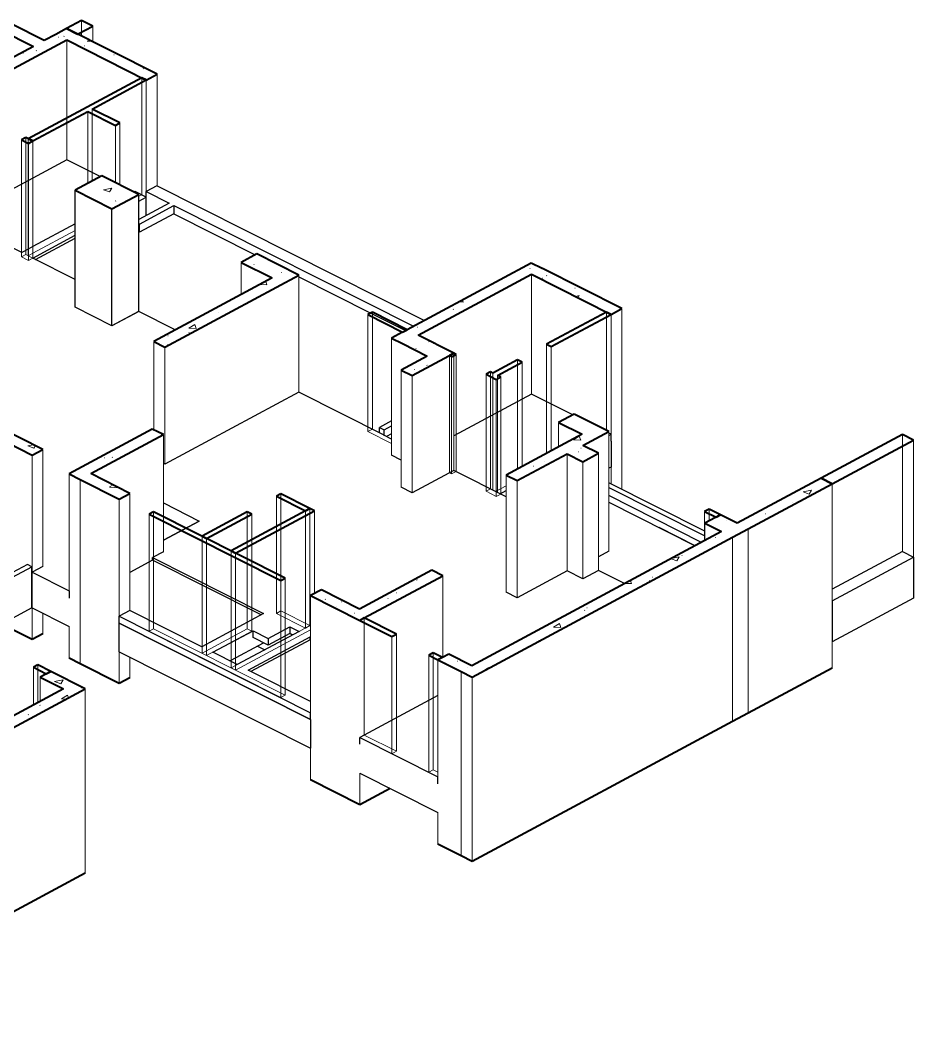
# Model space of a CAD drawing. Header units: millimetres. Extents: x 464749 to 583467, y -95146 to 240958.
# Drawn here: x 564668 to 578592, y -95146 to -79206 of the extents above; entities that cross this region are included whole.
import ezdxf

# ---------------------------------------------------------------- set-up
doc = ezdxf.new("R2010")
doc.units = ezdxf.units.MM
for name, color, linetype, lineweight in [('A-FLOR', 192, 'Continuous', 35), ('A-WALL', 113, 'Continuous', 25), ('A-WALL-PATT', 111, 'Continuous', 25), ('I-WALL', 2, 'Continuous', 25), ('S-BEAM', 12, 'Continuous', 35), ('S-COLS', 52, 'Continuous', 35), ('S-FNDN', 32, 'Continuous', 25)]:
    doc.layers.add(name, color=color, linetype=linetype, lineweight=lineweight)
pattern_1 = [(31.814, (556623.4, -107004.3), (1366.381, -62.228), [108.075, -1188.825]), (357.392, (556623.4, -107004.3), (-264.315, 745.909), [113.983, -1253.814]), (109.512, (556737.2, -107009.5), (1102.065, 683.67), [65.946, -725.408]), (28.481, (556623.4, -106806), (2033.095, -164.13), [168.81, -1856.88]), (102.598, (556792.8, -106819.6), (1780.53, 965.99), [96.5, -1061.49]), (355.384, (556623.4, -106806), (1780.538, 965.965), [169.976, -1869.73]), (11.3, (556813.9, -106855.55), (1137.108, -399.254), [136.022, -1496.243]), (340.653, (556813.9, -106855.55), (463.517, 719.09), [100.43, -1104.733]), (57.195, (556908.6, -106888.8), (1600.622, 319.844), [71.294, -784.24]), (21.773, (556623.38, -107004.3), (23.1661, 330.112), [4.296, -1056.795, -2168.566]), (21.773, (556623.38, -107004.3), (23.1661, 330.112), [-1061.092, 4.296, -1086.089, -1078.18]), (21.773, (556623.38, -107004.3), (23.1661, 330.112), [-2151.477, 4.296, -1073.883]), (3.92, (556623.4, -107004.3), (501.1507, 391.1115), [4.998, -718.179, 4.998, -1678.943]), (3.92, (556623.4, -107004.3), (501.1507, 391.1115), [-728.174, -1200.928, 4.998, -473.018]), (341.653, (556198.57, -107004.3), (1016.9317, -22.37), [4.469, -418.707, 4.469, -3067.788]), (341.653, (556198.57, -107004.3), (1016.9317, -22.37), [-427.645, -1315.84, 4.469, -1747.479]), (334.499, (556008.07, -107004.3), (1110.97, 99.265), [4.108, -501.628, 4.108, -1945.7]), (334.499, (556008.07, -107004.3), (1110.97, 99.265), [-509.844, -801.958, 4.108, -1139.634])]

msp = doc.modelspace()

# ---------------------------------------------------------------- hatches: boundary and pattern name
at = {"layer": 'A-WALL-PATT', "lineweight": 9}
h = msp.add_hatch(dxfattribs=at)
h.set_pattern_fill('FP_103', color=256, style=0, pattern_type=2)
h.set_pattern_definition(pattern_1)
h.paths.add_polyline_path([(566630.4, -80135.2), (566797.1, -80045.3), (565385.9, -79333.4), (565219.5, -79423.4), (566630, -80135)], flags=0)
h = msp.add_hatch(dxfattribs=at)
h.set_pattern_fill('FP_103', color=256, style=0, pattern_type=2)
h.set_pattern_definition(pattern_1)
h.paths.add_polyline_path([(562333.2, -81153.2), (565391.8, -79510.3), (565219.5, -79423.4), (562160.9, -81066.3), (562306.3, -81139.6)], flags=0)
h = msp.add_hatch(dxfattribs=at)
h.set_pattern_fill('FP_103', color=256, style=0, pattern_type=2)
h.set_pattern_definition(pattern_1)
h.paths.add_polyline_path([(568764.7, -83308.3), (569008.3, -83177.5), (568354.8, -82847.8), (568111.3, -82978.7), (568763.2, -83307.6)], flags=0)
h = msp.add_hatch(dxfattribs=at)
h.set_pattern_fill('FP_103', color=256, style=0, pattern_type=2)
h.set_pattern_definition(pattern_1)
h.paths.add_polyline_path([(570624.6, -84246.6), (572804, -83075.7), (572631.9, -82988.9), (570452.2, -84159.7)], flags=0)
h = msp.add_hatch(dxfattribs=at)
h.set_pattern_fill('FP_103', color=256, style=0, pattern_type=2)
h.set_pattern_definition(pattern_1)
h.paths.add_polyline_path([(573876.3, -83790.3), (574043.3, -83700.6), (572804.3, -83075.8), (572637.6, -83165.4), (573876.3, -83790.3)], flags=0)
h = msp.add_hatch(dxfattribs=at)
h.set_pattern_fill('FP_103', color=256, style=0, pattern_type=2)
h.set_pattern_definition(pattern_1)
h.paths.add_polyline_path([(566918.7, -84299.8), (568763.2, -83307.6), (568592.3, -83221.4), (566746.3, -84212.9), (566797.1, -84238.5)], flags=0)
h = msp.add_hatch(dxfattribs=at)
h.set_pattern_fill('FP_103', color=256, style=0, pattern_type=2)
h.set_pattern_definition(pattern_1)
h.paths.add_polyline_path([(571008.8, -84440.4), (571252.4, -84309.6), (570868.2, -84115.8), (570626.2, -84247.4), (570921.8, -84396.5)], flags=0)
h = msp.add_hatch(dxfattribs=at)
h.set_pattern_fill('FP_103', color=256, style=0, pattern_type=2)
h.set_pattern_definition(pattern_1)
h.paths.add_polyline_path([(570775.7, -84745.1), (571424.7, -84396.5), (571252.4, -84309.6), (570603.4, -84658.2), (570745.9, -84730.1)], flags=0)
h = msp.add_hatch(dxfattribs=at)
h.set_pattern_fill('FP_103', color=256, style=0, pattern_type=2)
h.set_pattern_definition(pattern_1)
h.paths.add_polyline_path([(564851.3, -85986.2), (565018.3, -85896.5), (563313.1, -85036.2), (563146.1, -85126), (563314.1, -85210.7)], flags=0)
h = msp.add_hatch(dxfattribs=at)
h.set_pattern_fill('FP_103', color=256, style=0, pattern_type=2)
h.set_pattern_definition(pattern_1)
h.paths.add_polyline_path([(573597.5, -85746.4), (573841.1, -85615.6), (573302.5, -85343.9), (573059, -85474.7), (573587.4, -85741.3)], flags=0)
h = msp.add_hatch(dxfattribs=at)
h.set_pattern_fill('FP_103', color=256, style=0, pattern_type=2)
h.set_pattern_definition(pattern_1)
h.paths.add_polyline_path([(565598, -86363.2), (566896.4, -85665.9), (566724, -85578.9), (565425.6, -86276.3), (565597.6, -86363.1)], flags=0)
h = msp.add_hatch(dxfattribs=at)
h.set_pattern_fill('FP_103', color=256, style=0, pattern_type=2)
h.set_pattern_definition(pattern_1)
h.paths.add_polyline_path([(573191.9, -85964.3), (573597.5, -85746.4), (573425.2, -85659.5), (573019.5, -85877.3), (573191.6, -85964.1)], flags=0)
h = msp.add_hatch(dxfattribs=at)
h.set_pattern_fill('FP_103', color=256, style=0, pattern_type=2)
h.set_pattern_definition(pattern_1)
h.paths.add_polyline_path([(572412.6, -86382.8), (573191.9, -85964.3), (573019.5, -85877.3), (572240.3, -86295.9), (572402.6, -86377.7)], flags=0)
h = msp.add_hatch(dxfattribs=at)
h.set_pattern_fill('FP_103', color=256, style=0, pattern_type=2)
h.set_pattern_definition(pattern_1)
h.paths.add_polyline_path([(573436.3, -86087.3), (573679.9, -85956.5), (573435.7, -85833.3), (573192.1, -85964.1), (573435.7, -86087)], flags=0)
h = msp.add_hatch(dxfattribs=at)
h.set_pattern_fill('FP_103', color=256, style=0, pattern_type=2)
h.set_pattern_definition(pattern_1)
h.paths.add_polyline_path([(566208.7, -86671), (566375.7, -86581.3), (565765.3, -86273.4), (565598.3, -86363.1), (566154.5, -86643.7)], flags=0)
h = msp.add_hatch(dxfattribs=at)
h.set_pattern_fill('FP_103', color=256, style=0, pattern_type=2)
h.set_pattern_definition(pattern_1)
h.paths.add_polyline_path([(571709.2, -89445.9), (575770.1, -87264.7), (575597.8, -87177.7), (571536.8, -89359), (571703.8, -89443.2)], flags=0)
h.paths.add_polyline_path([(576013.7, -87133.8), (577321.8, -86431.2), (577149.5, -86344.3), (575841.3, -87046.9), (575974.2, -87113.9)], flags=0)
h = msp.add_hatch(dxfattribs=at)
h.set_pattern_fill('FP_103', color=256, style=0, pattern_type=2)
h.set_pattern_definition(pattern_1)
h.paths.add_polyline_path([(575770.1, -87264.7), (576013.7, -87133.8), (575582.6, -86916.4), (575339, -87047.2), (575597.8, -87177.7)], flags=0)
h = msp.add_hatch(dxfattribs=at)
h.set_pattern_fill('FP_103', color=256, style=0, pattern_type=2)
h.set_pattern_definition(pattern_1)
h.paths.add_polyline_path([(570124, -88472.3), (571255, -87864.8), (571082.7, -87777.8), (569951.7, -88385.3), (570106, -88463.2)], flags=0)
h = msp.add_hatch(dxfattribs=at)
h.set_pattern_fill('FP_103', color=256, style=0, pattern_type=2)
h.set_pattern_definition(pattern_1)
h.paths.add_polyline_path([(569957, -88562), (570124, -88472.3), (569359.2, -88086.4), (569192.2, -88176.2), (569957, -88562)], flags=0)
h = msp.add_hatch(dxfattribs=at)
h.set_pattern_fill('FP_103', color=256, style=0, pattern_type=2)
h.set_pattern_definition(pattern_1)
h.paths.add_polyline_path([(571536.8, -89359), (571703.8, -89269.2), (571344.8, -89088.1), (571177.7, -89177.8), (571520.6, -89350.8)], flags=0)
h = msp.add_hatch(dxfattribs=at)
h.set_pattern_fill('FP_103', color=256, style=0, pattern_type=2)
h.set_pattern_definition(pattern_1)
h.paths.add_polyline_path([(565511.7, -89718.2), (565678.7, -89628.5), (565140.6, -89357), (564973.5, -89446.7), (565339.3, -89631.2)], flags=0)
h = msp.add_hatch(dxfattribs=at)
h.set_pattern_fill('FP_103', color=256, style=0, pattern_type=2)
h.set_pattern_definition(pattern_1)
h.paths.add_polyline_path([(560758.4, -92270.8), (565511.7, -89718.2), (565339.3, -89631.2), (560586.5, -92184.1), (560758.4, -92270.8)], flags=0)
at = {"layer": 'S-COLS', "lineweight": 9}
h = msp.add_hatch(dxfattribs=at)
h.set_pattern_fill('FP_103', color=256, style=0, pattern_type=2)
h.set_pattern_definition(pattern_1)
h.paths.add_polyline_path([(566095.3, -82142.9), (566512.9, -81918.6), (565938.4, -81628.8), (565520.9, -81853.1), (566065, -82127.6)], flags=0)

# ---------------------------------------------------------------- linework, layer by layer
at = {"layer": 'A-FLOR', "lineweight": 30}
for p, q in [((565391.8, -81379), (564861, -81664.1)), ((565913.5, -81642.2), (565391.8, -81379)), ((564858.8, -81665.3), (564215, -82011.1)), ((566989.1, -82057.1), (566512.9, -82312.8)), ((566525.1, -82381.1), (567060.9, -82093.3)), ((567060.9, -82221.4), (566525.1, -82509.2)), ((567060.9, -82093.3), (567060.9, -82221.4)), ((566512.9, -82375), (566525.1, -82381.1)), ((566525.1, -82509.2), (566525.1, -82381.1)), ((566525.1, -82509.2), (566512.9, -82503.1)), ((564688.6, -82824.2), (564215, -82585.3)), ((565520.9, -83244.1), (564860.9, -82911.2)), ((565518.8, -83680.1), (565520.9, -83679)), ((566093.3, -83969.9), (565518.8, -83680.1)), ((566512.9, -83744.6), (566093.3, -83969.9)), ((567082.9, -84032.1), (566512.9, -83744.6)), ((569008.3, -85003.4), (566918.7, -86125.8)), ((570336.8, -85673.6), (569008.3, -85003.4)), ((572637.3, -85034.2), (571424.7, -85685.5)), ((573277.6, -85357.3), (572637.3, -85034.2)), ((570452.2, -85451.4), (570265, -85552)), ((570265, -85552), (570336.8, -85588.3)), ((570265, -85637.4), (570265, -85552)), ((570336.8, -85588.3), (570452.2, -85526.2)), ((570336.8, -85675.8), (570336.8, -85588.3)), ((570334.7, -85674.8), (570336.8, -85673.6)), ((570452.2, -85734), (570334.7, -85674.8)), ((570336.8, -85673.6), (570336.8, -85675.8)), ((570452.2, -85654.3), (570375.7, -85695.4)), ((570452.2, -85654.3), (570452.2, -85654.3)), ((573876, -85659.1), (573841.1, -85641.5)), ((573841.1, -85677.9), (573876, -85659.1)), ((573876, -85765.8), (573876, -85659.1)), ((570603.4, -86061.9), (570452.2, -85985.6)), ((566918.7, -86125.8), (566896.4, -86114.5)), ((571424.7, -86222.5), (570775.7, -86571.1)), ((572240.3, -86633.9), (571424.7, -86222.5)), ((570775.7, -86571.1), (570603.4, -86484.1)), ((572147.9, -86587.3), (572240.3, -86537.7)), ((575339, -87171.5), (573841.1, -86415.8)), ((573841.1, -86488.3), (575339, -87244)), ((575285.9, -87345.3), (573841.1, -86616.4)), ((566896.4, -86731), (567454.5, -87012.5)), ((566896.4, -87312.3), (567454.5, -87012.5)), ((567454.5, -87012.5), (566896.4, -87312.3)), ((567454.5, -87012.5), (567454.5, -87012.5)), ((575188.4, -87397.6), (574626.1, -87113.9)), ((566896.4, -87491.8), (566729.3, -87581.5)), ((573841.1, -87484.2), (573679.9, -87570.8)), ((566729.3, -87624.2), (566375.7, -87814.2)), ((566729.3, -87581.5), (568459.8, -88454.5)), ((566729.3, -87624.2), (566729.3, -87581.5)), ((568418.8, -88476.5), (566729.3, -87624.2)), ((564775.9, -87688.8), (563565.1, -88339.1)), ((563567.3, -88412.7), (564847.7, -87725)), ((564847.7, -87725), (564775.9, -87688.8)), ((564847.7, -87853.1), (564847.7, -87725)), ((564851, -87812.4), (565425.6, -88102.2)), ((564851, -87927.6), (564851, -87812.4)), ((565018, -87722.6), (564851.3, -87812.2)), ((573192.1, -87790.1), (572412.6, -88208.8)), ((573436.3, -87913.3), (573192.1, -87790.1)), ((573679.6, -87782.6), (573436.3, -87913.3)), ((574088, -87988.7), (573679.6, -87782.6)), ((564851.2, -87927.7), (564851, -87927.6)), ((565425.6, -88102.2), (565425.6, -88217.5)), ((572412.6, -88208.8), (572240.3, -88121.8)), ((566375.7, -88407.2), (566208.7, -88497)), ((567495.8, -88972.3), (566375.7, -88407.2)), ((568459.8, -88454.5), (567495.8, -88972.3)), ((566208.7, -88497), (569192.2, -90002.1)), ((566208.7, -88603.7), (566208.7, -88497)), ((569192.2, -90108.8), (566208.7, -88603.7)), ((567667.8, -89059.4), (568294.2, -88723)), ((569012.6, -88733.4), (568048.3, -89251.4)), ((568294.2, -88723), (568531, -88842.5)), ((568294.2, -88829.7), (568294.2, -88723)), ((568531, -88842.5), (568869, -88661)), ((568869, -88767.7), (568531, -88949.2)), ((568869, -88661), (569012.6, -88733.4)), ((568869, -88661), (568869, -88767.7)), ((568910.2, -88788.5), (568869, -88767.7)), ((568221, -89338.2), (569185, -88820.4)), ((569185, -88863.1), (568262, -89358.8)), ((568531, -88949.2), (568294.2, -88829.7)), ((568531, -88842.5), (568531, -88949.2)), ((569185, -88820.4), (569192.2, -88824)), ((569185, -88863.1), (569185, -88820.4)), ((569192.2, -88866.7), (569185, -88863.1)), ((568048.3, -89251.4), (567667.8, -89059.4)), ((569192.2, -89828.1), (568221, -89338.2)), ((571177.7, -89732.2), (569957, -90387.9)), ((569192.2, -90108.8), (569192.2, -90002.1)), ((569957, -90387.9), (571177.7, -91003.8)), ((569957, -90494.6), (569957, -90387.9)), ((571177.7, -91110.5), (571177.7, -91003.8))]:
    msp.add_line(p, q, dxfattribs=at)
at = {"layer": 'A-WALL', "lineweight": 40}
for p, q in [((570626.2, -84066.2), (570695.8, -84028.8)), ((570026.6, -88524.6), (569957, -88562)), ((571247.3, -89140.4), (571177.7, -89177.8))]:
    msp.add_line(p, q, dxfattribs=at)
at = {"layer": 'I-WALL', "lineweight": 40}
for p, q in [((565622.6, -79206.2), (565385.9, -79333.4)), ((565795, -79293.2), (565622.6, -79206.2)), ((565385.9, -79333.4), (565558.3, -79420.3)), ((565558.3, -79420.3), (565795, -79293.2)), ((566558.2, -80098.8), (564787, -81050.1)), ((565787.9, -80587.3), (566630, -80135)), ((566630, -80135), (566558.2, -80098.8)), ((564858.8, -81086.3), (565718.3, -80624.7)), ((565718.3, -80624.7), (566149.5, -80842.3)), ((566219.1, -80804.9), (565787.9, -80587.3)), ((566149.5, -80842.3), (566219.1, -80804.9)), ((564753.3, -81031.2), (564683.7, -81068.6)), ((564683.7, -81068.6), (564791.4, -81123)), ((564860.6, -81085.4), (564753.3, -81031.2)), ((564787, -81050.1), (564858.8, -81086.3)), ((564791.4, -81123), (564861, -81085.6)), ((570154.4, -83755.7), (570084.8, -83793.1)), ((570084.8, -83793.1), (570626.2, -84066.2)), ((570695.8, -84028.8), (570154.4, -83755.7)), ((573804.5, -83754.1), (572868.3, -84257)), ((572940.1, -84293.2), (573876.3, -83790.3)), ((573876.3, -83790.3), (573804.5, -83754.1)), ((572868.3, -84257), (572940.1, -84293.2)), ((571424.7, -84396.5), (571355.1, -84433.9)), ((571355.1, -84433.9), (571390.4, -84451.7)), ((571390.4, -84451.7), (571460, -84414.3)), ((571460, -84414.3), (571424.7, -84396.5)), ((572415.9, -84499.9), (572035.1, -84704.5)), ((572106.9, -84740.7), (572487.7, -84536.2)), ((572487.7, -84536.2), (572415.9, -84499.9)), ((571998.6, -84686), (571929, -84723.4)), ((571929, -84723.4), (572086.9, -84803.1)), ((572035.1, -84704.5), (571998.6, -84686)), ((572086.9, -84803.1), (572156.5, -84765.7)), ((572156.5, -84765.7), (572106.9, -84740.7)), ((578419.4, -85662.1), (577149.5, -86344.3)), ((577321.8, -86431.2), (578591.8, -85749.1)), ((578591.8, -85749.1), (578419.4, -85662.1)), ((577149.5, -86344.3), (577321.8, -86431.2)), ((568727.4, -86589.6), (568657.8, -86626.9)), ((568657.8, -86626.9), (569110.1, -86855.2)), ((569179.7, -86817.8), (568727.4, -86589.6)), ((566745, -86869.1), (566675.4, -86906.5)), ((568795, -87903.3), (566745, -86869.1)), ((568205.1, -86870.3), (567499.1, -87249.5)), ((569179.7, -86817.8), (567951.1, -87477.7)), ((568022.9, -87513.9), (569251.5, -86854)), ((568276.9, -86906.5), (568205.1, -86870.3)), ((569110.1, -86855.2), (569179.7, -86817.8)), ((569251.5, -86854), (569179.7, -86817.8)), ((575403.3, -86825.9), (575333.8, -86863.3)), ((575333.8, -86863.3), (575513, -86953.8)), ((575582.6, -86916.4), (575403.3, -86825.9)), ((566675.4, -86906.5), (568725.4, -87940.7)), ((567570.9, -87285.7), (568276.9, -86906.5)), ((575513, -86953.8), (575582.6, -86916.4)), ((567499.1, -87249.5), (567570.9, -87285.7)), ((567951.1, -87477.7), (568022.9, -87513.9)), ((568725.4, -87940.7), (568795, -87903.3)), ((569957, -88562), (570459.7, -88815.6)), ((570529.2, -88778.2), (570026.6, -88524.6)), ((570459.7, -88815.6), (570529.2, -88778.2)), ((571103.7, -89068), (571034.1, -89105.4)), ((571247.3, -89140.4), (571103.7, -89068)), ((564939.5, -89255.6), (564869.9, -89292.9)), ((565140.6, -89357), (564939.5, -89255.6)), ((571034.1, -89105.4), (571177.7, -89177.8)), ((564869.9, -89292.9), (565071, -89394.4)), ((565071, -89394.4), (565140.6, -89357))]:
    msp.add_line(p, q, dxfattribs=at)
at = {"layer": 'I-WALL', "lineweight": 18}
for p, q in [((565622.6, -79206.2), (565622.6, -79452.8)), ((565795, -79539.7), (565795, -79293.2)), ((566558.2, -80098.8), (566558.2, -81924.7)), ((566630, -81875.6), (566630, -80135)), ((565718.3, -80624.7), (565718.3, -81747)), ((565787.9, -81709.7), (565787.9, -80587.3)), ((566219.1, -80804.9), (566219.1, -81770.4)), ((566149.5, -81735.3), (566149.5, -80842.3)), ((564683.7, -81068.6), (564683.7, -82894.6)), ((564753.3, -82857.2), (564753.3, -81031.2)), ((564787, -82876), (564787, -81050.1)), ((564791.4, -82948.9), (564791.4, -81123)), ((564858.8, -81086.8), (564858.8, -82912.3)), ((564861, -81085.6), (564861, -82911.5)), ((566558.2, -81924.7), (566512.9, -81949)), ((566558.2, -81924.7), (566629.7, -81960.8)), ((566512.9, -82023.8), (566630, -81960.9)), ((565520.9, -82481.9), (564861, -82836.3)), ((564861, -82911.1), (565520.9, -82556.7)), ((564683.7, -82894.6), (564753.3, -82857.2)), ((564860.6, -82911.3), (564753.3, -82857.2)), ((564860.8, -82836.4), (564787, -82876)), ((564858.8, -82912.3), (564787, -82876)), ((564683.7, -82894.6), (564791.4, -82948.9)), ((564861, -82911.5), (564791.4, -82948.9)), ((564858.8, -82912.3), (564860.9, -82911.2)), ((570084.8, -83793.1), (570084.8, -85619)), ((570154.4, -85581.6), (570154.4, -83755.7)), ((573804.5, -83754.1), (573804.5, -85597.1)), ((573876.3, -85658.9), (573876.3, -83790.3)), ((572868.3, -85958.6), (572868.3, -84257)), ((572940.1, -84293.2), (572940.1, -85920)), ((571355.1, -84433.9), (571355.1, -86259.9)), ((571390.4, -86277.7), (571390.4, -84451.7)), ((571424.7, -86222.5), (571424.7, -84396.5)), ((571460, -84414.3), (571460, -86240.3)), ((572415.9, -84499.9), (572415.9, -86201.5)), ((572487.7, -86162.3), (572487.7, -84536.2)), ((571929, -84723.4), (571929, -86549.4)), ((571998.6, -86512), (571998.6, -84686)), ((572035.1, -86530.4), (572035.1, -84704.5)), ((572106.9, -84740.7), (572106.9, -86566.7)), ((572156.5, -84765.7), (572156.5, -86591.6)), ((572086.9, -86629), (572086.9, -84803.1)), ((570084.8, -85619), (570154.4, -85581.6)), ((570336.8, -85673.6), (570154.4, -85581.6)), ((570084.8, -85619), (570452.2, -85804.4)), ((570452.2, -85731.9), (570336.8, -85673.6)), ((573841.1, -85641.2), (573876.3, -85658.9)), ((573841.1, -85677.9), (573876.3, -85658.9)), ((578419.4, -85662.1), (578419.4, -87488.1)), ((578591.8, -87575), (578591.8, -85749.1)), ((571355.1, -86259.9), (571424.7, -86222.5)), ((571460, -86240.3), (571424.7, -86222.5)), ((571355.1, -86259.9), (571390.4, -86277.7)), ((571460, -86240.3), (571390.4, -86277.7)), ((571929, -86549.4), (571998.6, -86512)), ((571929, -86549.4), (572086.9, -86629)), ((572156.5, -86591.6), (571998.6, -86512)), ((572240.3, -86462.9), (572076.1, -86551.1)), ((572147.9, -86587.3), (572240.3, -86537.7)), ((577321.8, -86431.2), (577321.8, -88257.2)), ((568657.8, -86626.9), (568657.8, -88452.9)), ((568727.4, -88415.5), (568727.4, -86589.6)), ((572156.5, -86591.6), (572086.9, -86629)), ((566745, -88695), (566745, -86869.1)), ((568205.1, -86870.3), (568205.1, -88696.2)), ((569110.1, -88681.1), (569110.1, -86855.2)), ((569179.7, -86817.8), (569179.7, -88643.7)), ((569179.7, -86817.8), (569179.7, -88643.7)), ((569251.5, -88144.3), (569251.5, -86854)), ((575333.8, -86863.3), (575333.8, -87319.5)), ((575403.3, -87012.7), (575403.3, -86825.9)), ((566675.4, -86906.5), (566675.4, -88732.4)), ((568276.9, -88732.4), (568276.9, -86906.5)), ((567499.1, -89075.4), (567499.1, -87249.5)), ((567570.9, -87285.7), (567570.9, -89111.7)), ((567951.1, -89303.6), (567951.1, -87477.7)), ((578419.4, -87488.1), (577321.8, -88077.6)), ((578419.4, -87488.1), (578591.8, -87575)), ((568022.9, -87513.9), (568022.9, -89339.9)), ((577321.8, -88257.2), (578591.8, -87575)), ((568725.4, -89766.6), (568725.4, -87940.7)), ((568795, -87903.3), (568795, -89729.2)), ((568657.8, -88452.9), (568727.4, -88415.5)), ((568657.8, -88452.9), (569110.1, -88681.1)), ((569179.7, -88643.7), (568727.4, -88415.5)), ((570026.6, -90350.5), (570026.6, -88524.6)), ((566675.4, -88732.4), (566745, -88695)), ((566675.4, -88732.4), (568725.4, -89766.6)), ((568022.9, -89339.7), (566745, -88695)), ((568205.1, -88696.2), (567499.1, -89075.4)), ((567570.9, -89111.7), (568276.9, -88732.4)), ((569012.4, -88733.6), (567951.1, -89303.6)), ((568022.9, -89339.9), (569192.2, -88711.8)), ((568205.1, -88696.2), (568276.8, -88732.4)), ((569179.7, -88643.7), (569012.6, -88733.5)), ((569179.7, -88643.7), (569110.1, -88681.1)), ((569179.7, -88643.7), (569192.2, -88650)), ((570529.2, -88778.2), (570529.2, -90604.1)), ((570459.7, -90641.5), (570459.7, -88815.6)), ((571103.7, -90893.9), (571103.7, -89068)), ((564939.5, -89846), (564939.5, -89255.6)), ((571034.1, -89105.4), (571034.1, -90931.3)), ((571177.7, -91003.8), (571177.7, -89177.8)), ((564869.9, -89292.9), (564869.9, -89883.4)), ((568022.9, -89339.9), (567951.1, -89303.6)), ((568795, -89729.2), (568023.1, -89339.8)), ((568795, -89729.2), (568725.4, -89766.6)), ((569957, -90387.9), (570026.6, -90350.5)), ((570529.2, -90604.1), (570026.6, -90350.5)), ((569957, -90387.9), (570459.7, -90641.5)), ((570529.2, -90604.1), (570459.7, -90641.5)), ((571034.1, -90931.3), (571103.7, -90893.9)), ((571034.1, -90931.3), (571177.7, -91003.8)), ((571177.7, -90931.3), (571103.7, -90893.9))]:
    msp.add_line(p, q, dxfattribs=at)
at = {"layer": 'S-BEAM', "lineweight": 30}
for p, q in [((566457.7, -81874), (566441.6, -81882.6)), ((566629.7, -81960.8), (566457.7, -81874)), ((566629.7, -81875.7), (566630, -81875.6)), ((566629.7, -82003.8), (566629.7, -81875.7)), ((566629.7, -81875.7), (566989.1, -82057.1)), ((566630.4, -81875.8), (566630, -81875.6)), ((566797.1, -81786.2), (566630.4, -81875.8)), ((570960.6, -83886.6), (566797.1, -81786.2)), ((566512.9, -82023.8), (566630, -81960.9)), ((566629.7, -82110.5), (566629.7, -82003.8)), ((566629.7, -82250.1), (566629.7, -82110.5)), ((567060.9, -82093.3), (570793.6, -83976.3)), ((567060.9, -82221.4), (568329.6, -82861.4)), ((565520.9, -82377.2), (564861, -82731.6)), ((564861, -82911.1), (565520.9, -82556.7)), ((564901.9, -82931.8), (565520.9, -82599.4)), ((564787, -82771.3), (564688.6, -82824.2)), ((564860.7, -82731.8), (564787, -82771.3)), ((569008.3, -83203.8), (570129.2, -83769.2)), ((570129.2, -83769.2), (570670.6, -84042.4)), ((573876, -85765.8), (573876, -86171.4)), ((573876, -86171.4), (573841.1, -86190.2)), ((573841.1, -86717.9), (575188.4, -87397.6)), ((578419.4, -87488.1), (577321.8, -88077.7)), ((578419.4, -87488.1), (578591.8, -87575)), ((577321.8, -88257.2), (578591.8, -87575)), ((578591.8, -87575), (578591.8, -88215.4)), ((564847.7, -88365.4), (564847.7, -87853.1)), ((564851.2, -88367.4), (564851.2, -87927.7)), ((578591.8, -88215.4), (577321.8, -88897.5)), ((577321.8, -88257.2), (577321.8, -88897.5)), ((564847.7, -88365.4), (564037.5, -88800.5)), ((564851.2, -88367.4), (565425.6, -88657.2)), ((566208.4, -88603.8), (566208.7, -88603.7)), ((566208.4, -89052.1), (566208.4, -88603.8)), ((566208.4, -88603.8), (569191.9, -90109)), ((568868.7, -88767.9), (568909.9, -88788.6)), ((567951.1, -89184.8), (568458.1, -88912.5)), ((566208.4, -89052.1), (569191.9, -90557.3)), ((568365.4, -88962.2), (568479.5, -89019.8)), ((567934.3, -89193.8), (567951.1, -89184.8)), ((569192.2, -90108.8), (569191.9, -90109)), ((569191.9, -90109), (569191.9, -90557.3)), ((569957, -90942.9), (571177.7, -91558.8))]:
    msp.add_line(p, q, dxfattribs=at)
at = {"layer": 'S-COLS', "lineweight": 40}
for p, q in [((565938.4, -81628.8), (565520.9, -81853.1)), ((566512.9, -81918.6), (565938.4, -81628.8)), ((565520.9, -81853.1), (566095.3, -82142.9)), ((566095.3, -82142.9), (566512.9, -81918.6))]:
    msp.add_line(p, q, dxfattribs=at)
at = {"layer": 'S-COLS', "lineweight": 30}
for p, q in [((565520.9, -83679), (565520.9, -81853.1)), ((566512.9, -83744.6), (566512.9, -81918.6)), ((566095.3, -83968.8), (566095.3, -82142.9)), ((565518.8, -83680.2), (565520.9, -83679)), ((566093.2, -83970), (565518.8, -83680.2)), ((566510.8, -83745.7), (566093.2, -83970))]:
    msp.add_line(p, q, dxfattribs=at)
at = {"layer": 'S-FNDN', "lineweight": 40}
for p, q in [((564369.1, -79356.5), (564871.8, -79610.1)), ((565038.9, -79520.4), (564536.2, -79266.8)), ((565385.9, -79333.4), (565218.9, -79423.1)), ((566797.5, -80045.5), (565385.9, -79333.4)), ((563622.7, -80460.6), (565391.8, -79510.3)), ((565219.5, -79423.4), (565038.9, -79520.4)), ((565218.9, -79423.1), (565219.5, -79423.4)), ((565391.8, -79510.3), (566630.4, -80135.2)), ((564871.8, -79610.1), (562160.9, -81066.3)), ((566630.4, -80135.2), (566797.5, -80045.5)), ((568354.8, -82847.8), (568111.3, -82978.7)), ((569008.3, -83177.5), (568354.8, -82847.8)), ((568111.3, -82978.7), (568592.3, -83221.4)), ((572631.9, -82988.9), (570695.8, -84028.8)), ((572804.3, -83075.8), (572631.9, -82988.9)), ((566918.7, -84299.8), (569008.3, -83177.5)), ((570868.2, -84115.8), (572637.6, -83165.4)), ((572637.6, -83165.4), (573876.3, -83790.3)), ((572804.6, -83075.7), (572804.3, -83075.8)), ((574043.3, -83700.6), (572804.6, -83075.7)), ((568592.3, -83221.4), (566746.3, -84212.9)), ((573876.3, -83790.3), (574043.3, -83700.6)), ((570626.2, -84066.2), (570452.2, -84159.7)), ((570452.2, -84159.7), (570624.6, -84246.6)), ((571424.7, -84396.5), (570868.2, -84115.8)), ((566746.3, -84212.9), (566918.7, -84299.8)), ((570624.6, -84246.6), (571008.8, -84440.4)), ((571008.8, -84440.4), (570603.4, -84658.2)), ((570775.7, -84745.1), (571424.7, -84396.5)), ((570603.4, -84658.2), (570775.7, -84745.1)), ((565018.3, -85896.5), (563313.1, -85036.2)), ((563146.1, -85126), (564851.3, -85986.2)), ((573302.5, -85343.9), (573059, -85474.7)), ((573841.1, -85615.6), (573302.5, -85343.9)), ((566724, -85578.9), (565425.6, -86276.3)), ((566896.4, -85665.9), (566724, -85578.9)), ((573059, -85474.7), (573425.2, -85659.5)), ((565765.3, -86273.4), (566896.4, -85665.9)), ((573425.2, -85659.5), (573019.5, -85877.3)), ((573435.7, -85833.3), (573841.1, -85615.6)), ((564851.3, -85986.2), (565018.3, -85896.5)), ((573019.5, -85877.3), (572240.3, -86295.9)), ((573679.9, -85956.5), (573435.7, -85833.3)), ((572412.6, -86382.8), (573191.9, -85964.3)), ((573191.9, -85964.3), (573192.1, -85964.1)), ((573192.1, -85964.1), (573436.3, -86087.3)), ((573436.3, -86087.3), (573679.9, -85956.5)), ((565425.6, -86276.3), (565598, -86363.2)), ((565598, -86363.2), (565598.3, -86363.1)), ((565598.3, -86363.1), (566208.7, -86671)), ((566375.7, -86581.3), (565765.3, -86273.4)), ((572240.3, -86295.9), (572412.6, -86382.8)), ((577149.5, -86344.3), (575841.3, -87046.9)), ((577321.8, -86431.2), (577149.5, -86344.3)), ((576013.7, -87133.8), (577321.8, -86431.2)), ((566208.7, -86671), (566375.7, -86581.3)), ((575582.6, -86916.4), (575339, -87047.2)), ((575841.3, -87046.9), (575582.6, -86916.4)), ((575597.8, -87177.7), (571703.8, -89269.3)), ((575339, -87047.2), (575597.8, -87177.7)), ((575770.1, -87264.7), (576013.7, -87133.8)), ((571709.2, -89445.9), (575770.1, -87264.7)), ((571082.7, -87777.8), (569951.7, -88385.3)), ((571255, -87864.8), (571082.7, -87777.8)), ((570026.6, -88524.6), (571255, -87864.8)), ((569359.2, -88086.4), (569192.2, -88176.2)), ((569951.7, -88385.3), (569359.2, -88086.4)), ((569192.2, -88176.2), (569957, -88562)), ((564851.3, -88861.2), (564373.5, -88620.1)), ((565018.3, -88771.5), (564851.3, -88861.2)), ((571344.8, -89088.1), (571247.3, -89140.4)), ((571703.8, -89269.2), (571344.8, -89088.1)), ((565598, -89238.2), (565425.6, -89151.2)), ((565598.3, -89238), (565598, -89238.2)), ((566208.7, -89545.9), (565598.3, -89238)), ((571177.7, -89177.8), (571536.8, -89359)), ((565140.6, -89357), (564973.5, -89446.7)), ((565678.7, -89628.5), (565140.6, -89357)), ((571536.8, -89359), (571709.2, -89445.9)), ((577321.8, -89306.2), (576013.7, -90008.8)), ((564973.5, -89446.7), (565339.3, -89631.2)), ((566375.7, -89456.2), (566208.7, -89545.9)), ((560758.4, -92270.8), (565678.7, -89628.5)), ((565339.3, -89631.2), (561807, -91528.2)), ((576013.7, -90008.8), (575770.1, -90139.6)), ((575770.1, -90139.6), (571709.2, -92320.9)), ((569957, -91436.9), (569192.2, -91051.1)), ((570431.2, -91182.2), (569957, -91436.9)), ((571536.8, -92233.9), (571177.7, -92052.8)), ((571709.2, -92320.9), (571536.8, -92233.9)), ((565678.7, -92503.4), (560758.4, -95145.8))]:
    msp.add_line(p, q, dxfattribs=at)
at = {"layer": 'S-FNDN', "lineweight": 18}
for p, q in [((565391.8, -81379), (565391.8, -79510.3)), ((566630.4, -81875.8), (566630.4, -80135.2)), ((566797.5, -80045.5), (566797.5, -81786.1)), ((568111.3, -82978.7), (568111.3, -83479.8)), ((569008.3, -83177.5), (569008.3, -85003.4)), ((572637.6, -83165.4), (572637.6, -85034)), ((573876.3, -86433.6), (573876.3, -83790.3)), ((574043.3, -83700.6), (574043.3, -86517.8)), ((570452.2, -85985.6), (570452.2, -84159.7)), ((566746.3, -85590.2), (566746.3, -84212.9)), ((566918.7, -84299.8), (566918.7, -86125.8)), ((571424.7, -86222.5), (571424.7, -84396.5)), ((570603.4, -86484.1), (570603.4, -84658.2)), ((570775.7, -84745.1), (570775.7, -86571.1)), ((573059, -85474.7), (573059, -85856.1)), ((566896.4, -87491.8), (566896.4, -85665.9)), ((573841.1, -85615.6), (573841.1, -87484.2)), ((565018.3, -85896.5), (565018.3, -87722.5)), ((564851.3, -87812.2), (564851.3, -85986.2)), ((573192.1, -85964.1), (573192.1, -87790.1)), ((573679.9, -85956.5), (573679.9, -87782.4)), ((573436.3, -87913.3), (573436.3, -86087.3)), ((565425.6, -88217.5), (565425.6, -86276.3)), ((565598, -86363.2), (565598, -89238.2)), ((565598.3, -86363.1), (565598.3, -89238)), ((572240.3, -88121.8), (572240.3, -86295.9)), ((572412.6, -86382.8), (572412.6, -88208.8)), ((577321.8, -89306.2), (577321.8, -86431.2)), ((566208.7, -88604), (566208.7, -86671)), ((566375.7, -86581.3), (566375.7, -88407.2)), ((575339, -87047.2), (575339, -87316.7)), ((576013.7, -87133.8), (576013.7, -90008.8)), ((576013.7, -87133.8), (576013.7, -90008.8)), ((575770.1, -90139.6), (575770.1, -87264.7)), ((575770.1, -90139.6), (575770.1, -87264.7)), ((571255, -89136.3), (571255, -87864.8)), ((569192.2, -88176.2), (569192.2, -91051.1)), ((564851.3, -88861.2), (564851.3, -88367.5)), ((565018.3, -88451.8), (565018.3, -88771.5)), ((565425.6, -89151.2), (565425.6, -88657.2)), ((566208.7, -89545.9), (566208.7, -89052.3)), ((566375.7, -89136.5), (566375.7, -89456.2)), ((571177.7, -89177.8), (571177.7, -91110.5)), ((571536.8, -92233.9), (571536.8, -89359)), ((564973.5, -89446.7), (564973.5, -89827.7)), ((571709.2, -89445.9), (571709.2, -92320.9)), ((565678.7, -89628.5), (565678.7, -92503.4)), ((569957, -90494.6), (569957, -90387.9)), ((569957, -91436.9), (569957, -90942.9)), ((571177.7, -91558.8), (571177.7, -92052.8))]:
    msp.add_line(p, q, dxfattribs=at)

doc.saveas('drawing.dxf')
